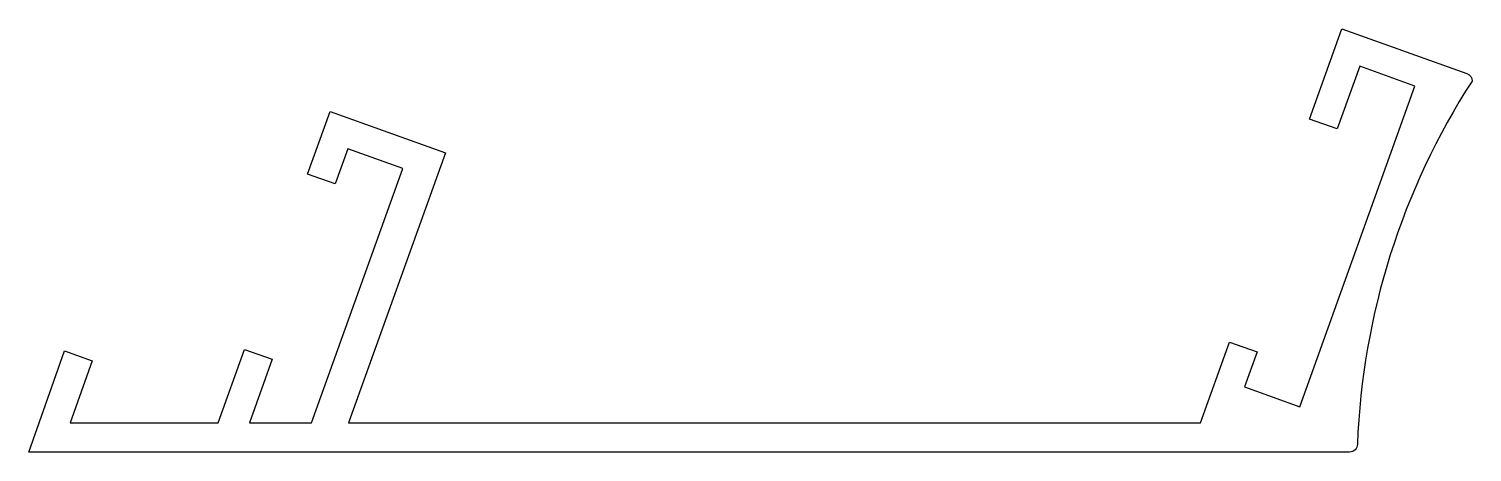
# Model space of a CAD drawing. Extents: x 126.3 to 180.5, y 209 to 224.9.
import ezdxf

# ---------------------------------------------------------------- set-up
doc = ezdxf.new("R2010")
doc.units = 0
doc.header["$LTSCALE"] = 15
doc.layers.get('0').update_dxf_attribs({"linetype": 'CONTINUOUS'})

msp = doc.modelspace()

# ---------------------------------------------------------------- linework, layer by layer
at = {"color": 0}
msp.add_lwpolyline([(140.324, 219.61), (138.254, 220.353), (137.781, 219.035), (136.745, 219.407), (137.59, 221.76), (141.92, 220.206), (138.277, 210.06), (170.277, 210.06), (171.367, 213.095), (172.403, 212.724), (171.93, 211.407), (174.001, 210.665), (178.326, 222.712), (176.254, 223.454), (175.41, 221.101), (174.374, 221.472), (175.59, 224.86), (180.279, 223.181, -0.316739), (180.477, 222.899, 0.134714), (176.17, 209.26, -0.414214), (175.87, 208.96), (126.277, 208.96), (127.616, 212.76), (128.653, 212.395), (127.831, 210.06), (133.39, 210.06), (134.38, 212.819), (135.416, 212.447), (134.559, 210.06), (136.896, 210.06)], format="xyb", close=True, dxfattribs=at)

doc.saveas('drawing.dxf')
